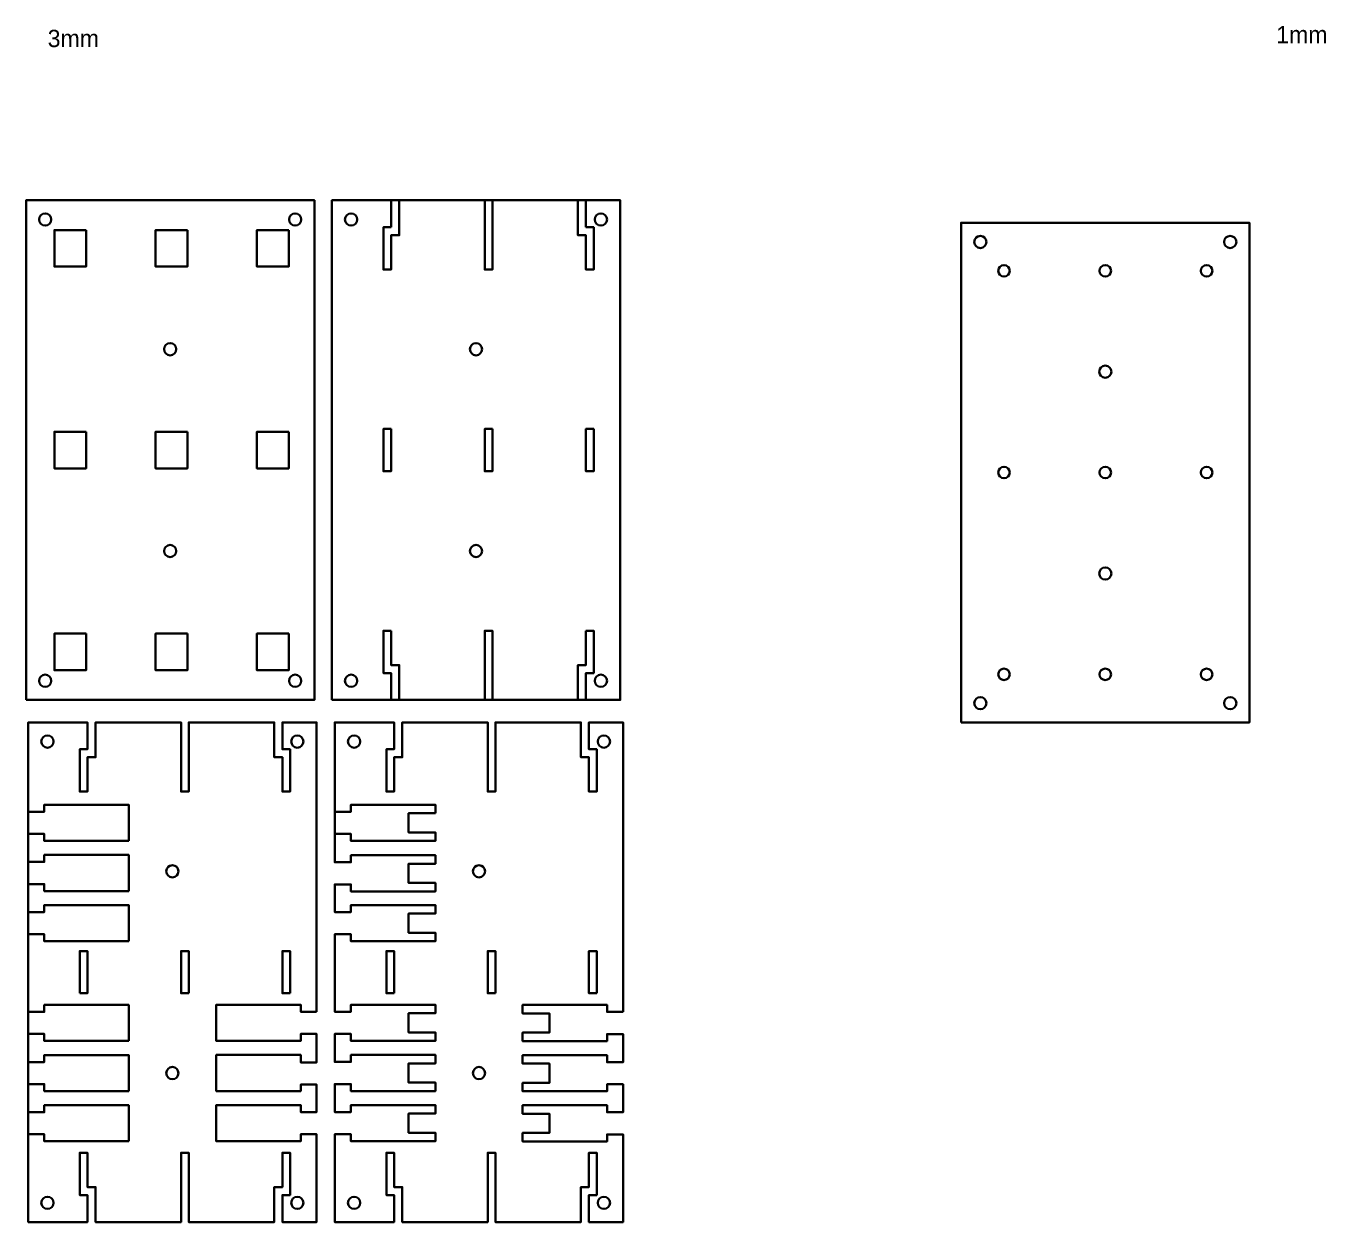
# Model space of a CAD drawing. Header units: inches. Extents: x -452 to 1054, y -697 to 529.
# Drawn here: x 378 to 1054, y -150 to 473 of the extents above; entities that cross this region are included whole.
import ezdxf

# ---------------------------------------------------------------- set-up
doc = ezdxf.new("R2010")
doc.units = ezdxf.units.IN
doc.header["$MEASUREMENT"] = 0
doc.layers.add('Layer 1', color=7, linetype='Continuous')

# ---------------------------------------------------------------- blocks, each defined once
blk = doc.blocks.new('block 2')
at = {"layer": 'Layer 1', "color": 179, "lineweight": 35, "true_color": 0x221f1f}
for points in [[(567.8, 158.13), (563.8, 158.13), (563.8, 136.13), (567.8, 136.13), (567.8, 122.13), (572.02, 122.13), (572.02, 140.29), (567.8, 140.29), (567.8, 158.13)], [(616.5, 136.13), (616.5, 122.13), (620.5, 122.13), (620.5, 136.13), (620.5, 158.13), (616.5, 158.13), (616.5, 136.13)], [(669.21, 158.13), (669.21, 140.29), (664.99, 140.29), (664.99, 122.13), (669.21, 122.13), (669.21, 136.13), (673.21, 136.13), (673.21, 158.13), (669.21, 158.13)]]:
    blk.add_lwpolyline(points, dxfattribs=at)
blk = doc.blocks.new('block 3')
at = {"layer": 'Layer 1', "color": 179, "lineweight": 35, "true_color": 0x221f1f}
for points in [[(567.8, 368.13), (563.8, 368.13), (563.8, 346.13), (567.8, 346.13), (567.8, 363.97), (572.02, 363.97), (572.02, 382.13), (567.8, 382.13), (567.8, 368.13)], [(616.5, 368.13), (616.5, 346.13), (620.5, 346.13), (620.5, 368.13), (620.5, 382.13), (616.5, 382.13), (616.5, 368.13)], [(669.21, 368.13), (669.21, 382.13), (664.99, 382.13), (664.99, 363.97), (669.21, 363.97), (669.21, 346.13), (673.21, 346.13), (673.21, 368.13), (669.21, 368.13)]]:
    blk.add_lwpolyline(points, dxfattribs=at)

msp = doc.modelspace()

# ---------------------------------------------------------------- linework, layer by layer
at = {"layer": 'Layer 1', "color": 179, "lineweight": 35, "true_color": 0x221f1f}
for points in [[(377.89, 122.13), (527.89, 122.13), (527.89, 382.13), (377.89, 382.13), (377.89, 122.13)], [(536.99, 122.13), (686.99, 122.13), (686.99, 382.13), (536.99, 382.13), (536.99, 122.13)], [(409.14, 366.66), (409.14, 347.61), (392.63, 347.61), (392.63, 366.66), (409.14, 366.66)], [(461.85, 366.66), (461.85, 347.61), (445.34, 347.61), (445.34, 366.66), (461.85, 366.66)], [(514.55, 366.66), (514.55, 347.61), (498.04, 347.61), (498.04, 366.66), (514.55, 366.66)], [(864.37, 110.46), (1014.37, 110.46), (1014.37, 370.46), (864.37, 370.46), (864.37, 110.46)], [(409.14, 261.66), (409.14, 242.61), (392.63, 242.61), (392.63, 261.66), (409.14, 261.66)], [(461.85, 261.66), (461.85, 242.61), (445.34, 242.61), (445.34, 261.66), (461.85, 261.66)], [(514.55, 261.66), (514.55, 242.61), (498.04, 242.61), (498.04, 261.66), (514.55, 261.66)], [(567.8, 263.13), (567.8, 241.13), (563.8, 241.13), (563.8, 263.13), (567.8, 263.13)], [(620.5, 263.13), (620.5, 241.13), (616.5, 241.13), (616.5, 263.13), (620.5, 263.13)], [(673.21, 263.13), (673.21, 241.13), (669.21, 241.13), (669.21, 263.13), (673.21, 263.13)], [(409.14, 156.66), (409.14, 137.61), (392.63, 137.61), (392.63, 156.66), (409.14, 156.66)], [(461.85, 156.66), (461.85, 137.61), (445.34, 137.61), (445.34, 156.66), (461.85, 156.66)], [(514.55, 156.66), (514.55, 137.61), (498.04, 137.61), (498.04, 156.66), (514.55, 156.66)], [(529.03, -40.14), (529.03, 110.46), (511.25, 110.46), (511.25, 96.46), (515.25, 96.46), (515.25, 74.46), (511.25, 74.46), (511.25, 92.3), (507.02, 92.3), (507.02, 110.46), (462.54, 110.46), (462.54, 96.46), (462.54, 74.46), (458.54, 74.46), (458.54, 96.46), (458.54, 110.46), (414.05, 110.46), (414.05, 92.3), (409.83, 92.3), (409.83, 74.46), (405.83, 74.46), (405.83, 96.46), (409.83, 96.46), (409.83, 110.46), (379.03, 110.46), (379.03, -149.54), (409.83, -149.54), (409.83, -135.54), (405.83, -135.54), (405.83, -113.54), (409.83, -113.54), (409.83, -131.38), (414.05, -131.38), (414.05, -149.54), (458.54, -149.54), (458.54, -135.54), (458.54, -113.54), (462.54, -113.54), (462.54, -135.54), (462.54, -149.54), (507.02, -149.54), (507.02, -131.38), (511.25, -131.38), (511.25, -113.54), (515.25, -113.54), (515.25, -135.54), (511.25, -135.54), (511.25, -149.54), (529.03, -149.54), (529.03, -103.86), (520.83, -103.86), (520.83, -107.5), (476.83, -107.5), (476.83, -88.72), (520.83, -88.72), (520.83, -92.36), (529.03, -92.36), (529.03, -78), (520.83, -78), (520.83, -81.39), (476.83, -81.39), (476.83, -62.61), (520.83, -62.61), (520.83, -66.5), (529.03, -66.5), (529.03, -51.64), (520.83, -51.64), (520.83, -55.28), (476.83, -55.28), (476.83, -36.5), (520.83, -36.5), (520.83, -40.14), (529.03, -40.14)], [(431.38, 48.78), (387.42, 48.78), (387.42, 52.42), (379.03, 52.42), (379.03, 63.93), (387.42, 63.93), (387.42, 67.56), (431.38, 67.56), (431.38, 48.78)], [(431.38, 22.68), (387.42, 22.68), (387.42, 26.32), (379.03, 26.32), (379.03, 37.82), (387.42, 37.82), (387.42, 41.46), (431.38, 41.46), (431.38, 22.68)], [(431.38, -3.43), (387.42, -3.43), (387.42, 0.21), (379.03, 0.21), (379.03, 11.71), (387.42, 11.71), (387.42, 15.35), (431.38, 15.35), (431.38, -3.43)], [(405.83, -30.54), (405.83, -8.54), (409.83, -8.54), (409.83, -30.54), (405.83, -30.54)], [(462.54, -30.54), (458.54, -30.54), (458.54, -8.54), (462.54, -8.54), (462.54, -30.54)], [(515.25, -30.54), (511.25, -30.54), (511.25, -8.54), (515.25, -8.54), (515.25, -30.54)], [(569.35, -30.54), (565.35, -30.54), (565.35, -8.54), (569.35, -8.54), (569.35, -30.54)], [(622.06, -30.54), (618.06, -30.54), (618.06, -8.54), (622.06, -8.54), (622.06, -30.54)], [(674.77, -30.54), (670.77, -30.54), (670.77, -8.54), (674.77, -8.54), (674.77, -30.54)], [(431.38, -55.33), (387.42, -55.33), (387.42, -51.69), (379.03, -51.69), (379.03, -40.19), (387.42, -40.19), (387.42, -36.55), (431.38, -36.55), (431.38, -55.33)], [(431.38, -81.43), (387.42, -81.43), (387.42, -77.79), (379.03, -77.79), (379.03, -66.29), (387.42, -66.29), (387.42, -62.65), (431.38, -62.65), (431.38, -81.43)], [(431.38, -107.54), (387.42, -107.54), (387.42, -103.9), (379.03, -103.9), (379.03, -92.4), (387.42, -92.4), (387.42, -88.76), (431.38, -88.76), (431.38, -107.54)]]:
    msp.add_lwpolyline(points, dxfattribs=at)
for points, knots in [([(391.06, 372.13), (391.06, 370.38), (389.64, 368.96), (387.89, 368.96), (386.13, 368.96), (384.71, 370.38), (384.71, 372.13), (384.71, 373.88), (386.13, 375.31), (387.89, 375.31), (389.64, 375.31), (391.06, 373.88), (391.06, 372.13)], [0, 0, 0, 0, 1, 1, 1, 2, 2, 2, 3, 3, 3, 4, 4, 4, 4]), ([(521.06, 372.13), (521.06, 370.38), (519.64, 368.96), (517.89, 368.96), (516.13, 368.96), (514.71, 370.38), (514.71, 372.13), (514.71, 373.88), (516.13, 375.31), (517.89, 375.31), (519.64, 375.31), (521.06, 373.88), (521.06, 372.13)], [0, 0, 0, 0, 1, 1, 1, 2, 2, 2, 3, 3, 3, 4, 4, 4, 4]), ([(550.17, 372.13), (550.17, 370.38), (548.74, 368.96), (546.99, 368.96), (545.24, 368.96), (543.82, 370.38), (543.82, 372.13), (543.82, 373.88), (545.24, 375.31), (546.99, 375.31), (548.74, 375.31), (550.17, 373.88), (550.17, 372.13)], [0, 0, 0, 0, 1, 1, 1, 2, 2, 2, 3, 3, 3, 4, 4, 4, 4]), ([(680.17, 372.13), (680.17, 370.38), (678.74, 368.96), (676.99, 368.96), (675.24, 368.96), (673.82, 370.38), (673.82, 372.13), (673.82, 373.88), (675.24, 375.31), (676.99, 375.31), (678.74, 375.31), (680.17, 373.88), (680.17, 372.13)], [0, 0, 0, 0, 1, 1, 1, 2, 2, 2, 3, 3, 3, 4, 4, 4, 4]), ([(877.54, 360.46), (877.54, 358.7), (876.12, 357.28), (874.37, 357.28), (872.62, 357.28), (871.19, 358.7), (871.19, 360.46), (871.19, 362.21), (872.62, 363.63), (874.37, 363.63), (876.12, 363.63), (877.54, 362.21), (877.54, 360.46)], [0, 0, 0, 0, 1, 1, 1, 2, 2, 2, 3, 3, 3, 4, 4, 4, 4]), ([(1007.54, 360.46), (1007.54, 358.7), (1006.12, 357.28), (1004.37, 357.28), (1002.62, 357.28), (1001.19, 358.7), (1001.19, 360.46), (1001.19, 362.21), (1002.62, 363.63), (1004.37, 363.63), (1006.12, 363.63), (1007.54, 362.21), (1007.54, 360.46)], [0, 0, 0, 0, 1, 1, 1, 2, 2, 2, 3, 3, 3, 4, 4, 4, 4]), ([(889.66, 345.46), (889.66, 343.8), (888.32, 342.46), (886.66, 342.46), (885.01, 342.46), (883.66, 343.8), (883.66, 345.46), (883.66, 347.12), (885.01, 348.46), (886.66, 348.46), (888.32, 348.46), (889.66, 347.12), (889.66, 345.46)], [0, 0, 0, 0, 1, 1, 1, 2, 2, 2, 3, 3, 3, 4, 4, 4, 4]), ([(942.37, 345.46), (942.37, 343.8), (941.03, 342.46), (939.37, 342.46), (937.71, 342.46), (936.37, 343.8), (936.37, 345.46), (936.37, 347.12), (937.71, 348.46), (939.37, 348.46), (941.03, 348.46), (942.37, 347.12), (942.37, 345.46)], [0, 0, 0, 0, 1, 1, 1, 2, 2, 2, 3, 3, 3, 4, 4, 4, 4]), ([(995.08, 345.46), (995.08, 343.8), (993.73, 342.46), (992.08, 342.46), (990.42, 342.46), (989.07, 343.8), (989.07, 345.46), (989.07, 347.12), (990.42, 348.46), (992.08, 348.46), (993.73, 348.46), (995.08, 347.12), (995.08, 345.46)], [0, 0, 0, 0, 1, 1, 1, 2, 2, 2, 3, 3, 3, 4, 4, 4, 4]), ([(456.06, 304.63), (456.06, 302.88), (454.64, 301.46), (452.89, 301.46), (451.13, 301.46), (449.71, 302.88), (449.71, 304.63), (449.71, 306.38), (451.13, 307.81), (452.89, 307.81), (454.64, 307.81), (456.06, 306.38), (456.06, 304.63)], [0, 0, 0, 0, 1, 1, 1, 2, 2, 2, 3, 3, 3, 4, 4, 4, 4]), ([(615.17, 304.63), (615.17, 302.88), (613.74, 301.46), (611.99, 301.46), (610.24, 301.46), (608.82, 302.88), (608.82, 304.63), (608.82, 306.38), (610.24, 307.81), (611.99, 307.81), (613.74, 307.81), (615.17, 306.38), (615.17, 304.63)], [0, 0, 0, 0, 1, 1, 1, 2, 2, 2, 3, 3, 3, 4, 4, 4, 4]), ([(942.54, 292.96), (942.54, 291.2), (941.12, 289.78), (939.37, 289.78), (937.62, 289.78), (936.19, 291.2), (936.19, 292.96), (936.19, 294.71), (937.62, 296.13), (939.37, 296.13), (941.12, 296.13), (942.54, 294.71), (942.54, 292.96)], [0, 0, 0, 0, 1, 1, 1, 2, 2, 2, 3, 3, 3, 4, 4, 4, 4]), ([(889.66, 240.46), (889.66, 238.8), (888.32, 237.46), (886.66, 237.46), (885.01, 237.46), (883.66, 238.8), (883.66, 240.46), (883.66, 242.12), (885.01, 243.46), (886.66, 243.46), (888.32, 243.46), (889.66, 242.12), (889.66, 240.46)], [0, 0, 0, 0, 1, 1, 1, 2, 2, 2, 3, 3, 3, 4, 4, 4, 4]), ([(942.37, 240.46), (942.37, 238.8), (941.03, 237.46), (939.37, 237.46), (937.71, 237.46), (936.37, 238.8), (936.37, 240.46), (936.37, 242.12), (937.71, 243.46), (939.37, 243.46), (941.03, 243.46), (942.37, 242.12), (942.37, 240.46)], [0, 0, 0, 0, 1, 1, 1, 2, 2, 2, 3, 3, 3, 4, 4, 4, 4]), ([(995.08, 240.46), (995.08, 238.8), (993.73, 237.46), (992.08, 237.46), (990.42, 237.46), (989.07, 238.8), (989.07, 240.46), (989.07, 242.12), (990.42, 243.46), (992.08, 243.46), (993.73, 243.46), (995.08, 242.12), (995.08, 240.46)], [0, 0, 0, 0, 1, 1, 1, 2, 2, 2, 3, 3, 3, 4, 4, 4, 4]), ([(456.06, 199.63), (456.06, 197.88), (454.64, 196.46), (452.89, 196.46), (451.13, 196.46), (449.71, 197.88), (449.71, 199.63), (449.71, 201.38), (451.13, 202.81), (452.89, 202.81), (454.64, 202.81), (456.06, 201.38), (456.06, 199.63)], [0, 0, 0, 0, 1, 1, 1, 2, 2, 2, 3, 3, 3, 4, 4, 4, 4]), ([(615.17, 199.63), (615.17, 197.88), (613.74, 196.46), (611.99, 196.46), (610.24, 196.46), (608.82, 197.88), (608.82, 199.63), (608.82, 201.38), (610.24, 202.81), (611.99, 202.81), (613.74, 202.81), (615.17, 201.38), (615.17, 199.63)], [0, 0, 0, 0, 1, 1, 1, 2, 2, 2, 3, 3, 3, 4, 4, 4, 4]), ([(942.54, 187.96), (942.54, 186.2), (941.12, 184.78), (939.37, 184.78), (937.62, 184.78), (936.19, 186.2), (936.19, 187.96), (936.19, 189.71), (937.62, 191.13), (939.37, 191.13), (941.12, 191.13), (942.54, 189.71), (942.54, 187.96)], [0, 0, 0, 0, 1, 1, 1, 2, 2, 2, 3, 3, 3, 4, 4, 4, 4]), ([(391.06, 132.13), (391.06, 130.38), (389.64, 128.96), (387.89, 128.96), (386.13, 128.96), (384.71, 130.38), (384.71, 132.13), (384.71, 133.88), (386.13, 135.31), (387.89, 135.31), (389.64, 135.31), (391.06, 133.88), (391.06, 132.13)], [0, 0, 0, 0, 1, 1, 1, 2, 2, 2, 3, 3, 3, 4, 4, 4, 4]), ([(521.06, 132.13), (521.06, 130.38), (519.64, 128.96), (517.89, 128.96), (516.13, 128.96), (514.71, 130.38), (514.71, 132.13), (514.71, 133.88), (516.13, 135.31), (517.89, 135.31), (519.64, 135.31), (521.06, 133.88), (521.06, 132.13)], [0, 0, 0, 0, 1, 1, 1, 2, 2, 2, 3, 3, 3, 4, 4, 4, 4]), ([(550.17, 132.13), (550.17, 130.38), (548.74, 128.96), (546.99, 128.96), (545.24, 128.96), (543.82, 130.38), (543.82, 132.13), (543.82, 133.88), (545.24, 135.31), (546.99, 135.31), (548.74, 135.31), (550.17, 133.88), (550.17, 132.13)], [0, 0, 0, 0, 1, 1, 1, 2, 2, 2, 3, 3, 3, 4, 4, 4, 4]), ([(680.17, 132.13), (680.17, 130.38), (678.74, 128.96), (676.99, 128.96), (675.24, 128.96), (673.82, 130.38), (673.82, 132.13), (673.82, 133.88), (675.24, 135.31), (676.99, 135.31), (678.74, 135.31), (680.17, 133.88), (680.17, 132.13)], [0, 0, 0, 0, 1, 1, 1, 2, 2, 2, 3, 3, 3, 4, 4, 4, 4]), ([(889.66, 135.46), (889.66, 133.8), (888.32, 132.46), (886.66, 132.46), (885.01, 132.46), (883.66, 133.8), (883.66, 135.46), (883.66, 137.12), (885.01, 138.46), (886.66, 138.46), (888.32, 138.46), (889.66, 137.12), (889.66, 135.46)], [0, 0, 0, 0, 1, 1, 1, 2, 2, 2, 3, 3, 3, 4, 4, 4, 4]), ([(942.37, 135.46), (942.37, 133.8), (941.03, 132.46), (939.37, 132.46), (937.71, 132.46), (936.37, 133.8), (936.37, 135.46), (936.37, 137.12), (937.71, 138.46), (939.37, 138.46), (941.03, 138.46), (942.37, 137.12), (942.37, 135.46)], [0, 0, 0, 0, 1, 1, 1, 2, 2, 2, 3, 3, 3, 4, 4, 4, 4]), ([(995.08, 135.46), (995.08, 133.8), (993.73, 132.46), (992.08, 132.46), (990.42, 132.46), (989.07, 133.8), (989.07, 135.46), (989.07, 137.12), (990.42, 138.46), (992.08, 138.46), (993.73, 138.46), (995.08, 137.12), (995.08, 135.46)], [0, 0, 0, 0, 1, 1, 1, 2, 2, 2, 3, 3, 3, 4, 4, 4, 4]), ([(877.54, 120.46), (877.54, 118.7), (876.12, 117.28), (874.37, 117.28), (872.62, 117.28), (871.19, 118.7), (871.19, 120.46), (871.19, 122.21), (872.62, 123.63), (874.37, 123.63), (876.12, 123.63), (877.54, 122.21), (877.54, 120.46)], [0, 0, 0, 0, 1, 1, 1, 2, 2, 2, 3, 3, 3, 4, 4, 4, 4]), ([(1007.54, 120.46), (1007.54, 118.7), (1006.12, 117.28), (1004.37, 117.28), (1002.62, 117.28), (1001.19, 118.7), (1001.19, 120.46), (1001.19, 122.21), (1002.62, 123.63), (1004.37, 123.63), (1006.12, 123.63), (1007.54, 122.21), (1007.54, 120.46)], [0, 0, 0, 0, 1, 1, 1, 2, 2, 2, 3, 3, 3, 4, 4, 4, 4]), ([(688.55, -40.23), (688.55, -40.23), (688.55, 110.46), (688.55, 110.46), (688.55, 110.46), (670.77, 110.46), (670.77, 110.46), (670.77, 110.46), (670.77, 96.46), (670.77, 96.46), (670.77, 96.46), (674.77, 96.46), (674.77, 96.46), (674.77, 96.46), (674.77, 74.46), (674.77, 74.46), (674.77, 74.46), (670.77, 74.46), (670.77, 74.46), (670.77, 74.46), (670.77, 92.3), (670.77, 92.3), (670.77, 92.3), (666.54, 92.3), (666.54, 92.3), (666.54, 92.3), (666.54, 110.46), (666.54, 110.46), (666.54, 110.46), (622.06, 110.46), (622.06, 110.46), (622.06, 110.46), (622.06, 96.46), (622.06, 96.46), (622.06, 96.46), (622.06, 74.46), (622.06, 74.46), (622.06, 74.46), (618.06, 74.46), (618.06, 74.46), (618.06, 74.46), (618.06, 96.46), (618.06, 96.46), (618.06, 96.46), (618.06, 110.46), (618.06, 110.46), (618.06, 110.46), (573.58, 110.46), (573.58, 110.46), (573.58, 110.46), (573.58, 92.3), (573.58, 92.3), (573.58, 92.3), (569.35, 92.3), (569.35, 92.3), (569.35, 92.3), (569.35, 74.46), (569.35, 74.46), (569.35, 74.46), (565.35, 74.46), (565.35, 74.46), (565.35, 74.46), (565.35, 96.46), (565.35, 96.46), (565.35, 96.46), (569.35, 96.46), (569.35, 96.46), (569.35, 96.46), (569.35, 110.46), (569.35, 110.46), (569.35, 110.46), (538.55, 110.46), (538.55, 110.46), (538.55, 110.46), (538.55, 37.64), (538.55, 37.64), (538.55, 37.64), (546.94, 37.64), (546.94, 37.64), (546.94, 37.64), (546.94, 41.28), (546.94, 41.28), (546.94, 41.28), (590.91, 41.28), (590.91, 41.28), (590.91, 41.28), (590.91, 36.89), (590.91, 36.89), (590.91, 36.89), (576.91, 36.89), (576.91, 36.89), (576.91, 36.89), (576.91, 26.89), (576.91, 26.89), (576.91, 26.89), (590.91, 26.89), (590.91, 26.89), (590.91, 26.89), (590.91, 22.5), (590.91, 22.5), (590.91, 22.5), (546.94, 22.5), (546.94, 22.5), (546.94, 22.5), (546.94, 26.14), (546.94, 26.14), (546.94, 26.14), (538.55, 26.14), (538.55, 26.14), (538.55, 26.14), (538.55, 11.71), (538.55, 11.71), (538.55, 11.71), (546.94, 11.71), (546.94, 11.71), (546.94, 11.71), (546.94, 15.35), (546.94, 15.35), (546.94, 15.35), (590.91, 15.35), (590.91, 15.35), (590.91, 15.35), (590.91, 10.96), (590.91, 10.96), (590.91, 10.96), (576.91, 10.96), (576.91, 10.96), (576.91, 10.96), (576.91, 0.96), (576.91, 0.96), (576.91, 0.96), (590.91, 0.96), (590.91, 0.96), (590.91, 0.96), (590.91, -3.43), (590.91, -3.43), (590.91, -3.43), (546.94, -3.43), (546.94, -3.43), (546.94, -3.43), (546.94, 0.21), (546.94, 0.21), (546.94, 0.21), (538.55, 0.21), (538.55, 0.21), (538.55, 0.21), (538.55, -40.14), (538.55, -40.14), (538.55, -40.14), (546.94, -40.14), (546.94, -40.14), (546.94, -40.14), (546.94, -36.5), (546.94, -36.5), (546.94, -36.5), (590.91, -36.5), (590.91, -36.5), (590.91, -36.5), (590.91, -40.89), (590.91, -40.89), (590.91, -40.89), (576.91, -40.89), (576.91, -40.89), (576.91, -40.89), (576.91, -50.89), (576.91, -50.89), (576.91, -50.89), (590.91, -50.89), (590.91, -50.89), (590.91, -50.89), (590.91, -55.28), (590.91, -55.28), (590.91, -55.28), (546.94, -55.28), (546.94, -55.28), (546.94, -55.28), (546.94, -51.64), (546.94, -51.64), (546.94, -51.64), (538.55, -51.64), (538.55, -51.64), (538.55, -51.64), (538.55, -66.25), (538.55, -66.25), (538.55, -66.25), (546.94, -66.25), (546.94, -66.25), (546.94, -66.25), (546.94, -62.61), (546.94, -62.61), (546.94, -62.61), (590.91, -62.61), (590.91, -62.61), (590.91, -62.61), (590.91, -67), (590.91, -67), (590.91, -67), (576.91, -67), (576.91, -67), (576.91, -67), (576.91, -77), (576.91, -77), (576.91, -77), (590.91, -77), (590.91, -77), (590.91, -77), (590.91, -81.39), (590.91, -81.39), (590.91, -81.39), (546.94, -81.39), (546.94, -81.39), (546.94, -81.39), (546.94, -77.75), (546.94, -77.75), (546.94, -77.75), (538.55, -77.75), (538.55, -77.75), (538.55, -77.75), (538.55, -92.36), (538.55, -92.36), (538.55, -92.36), (546.94, -92.36), (546.94, -92.36), (546.94, -92.36), (546.94, -88.72), (546.94, -88.72), (546.94, -88.72), (590.91, -88.72), (590.91, -88.72), (590.91, -88.72), (590.91, -93.11), (590.91, -93.11), (590.91, -93.11), (576.91, -93.11), (576.91, -93.11), (576.91, -93.11), (576.91, -103.11), (576.91, -103.11), (576.91, -103.11), (590.91, -103.11), (590.91, -103.11), (590.91, -103.11), (590.91, -107.5), (590.91, -107.5), (590.91, -107.5), (546.94, -107.5), (546.94, -107.5), (546.94, -107.5), (546.94, -103.86), (546.94, -103.86), (546.94, -103.86), (538.55, -103.86), (538.55, -103.86), (538.55, -103.86), (538.55, -149.54), (538.55, -149.54), (538.55, -149.54), (569.35, -149.54), (569.35, -149.54), (569.35, -149.54), (569.35, -135.54), (569.35, -135.54), (569.35, -135.54), (565.35, -135.54), (565.35, -135.54), (565.35, -135.54), (565.35, -113.54), (565.35, -113.54), (565.35, -113.54), (569.35, -113.54), (569.35, -113.54), (569.35, -113.54), (569.35, -131.38), (569.35, -131.38), (569.35, -131.38), (573.58, -131.38), (573.58, -131.38), (573.58, -131.38), (573.58, -149.54), (573.58, -149.54), (573.58, -149.54), (618.06, -149.54), (618.06, -149.54), (618.06, -149.54), (618.06, -135.54), (618.06, -135.54), (618.06, -135.54), (618.06, -113.54), (618.06, -113.54), (618.06, -113.54), (622.06, -113.54), (622.06, -113.54), (622.06, -113.54), (622.06, -135.54), (622.06, -135.54), (622.06, -135.54), (622.06, -149.54), (622.06, -149.54), (622.06, -149.54), (666.54, -149.54), (666.54, -149.54), (666.54, -149.54), (666.54, -131.38), (666.54, -131.38), (666.54, -131.38), (670.77, -131.38), (670.77, -131.38), (670.77, -131.38), (670.77, -113.54), (670.77, -113.54), (670.77, -113.54), (674.77, -113.54), (674.77, -113.54), (674.77, -113.54), (674.77, -135.54), (674.77, -135.54), (674.77, -135.54), (670.77, -135.54), (670.77, -135.54), (670.77, -135.54), (670.77, -149.54), (670.77, -149.54), (670.77, -149.54), (688.55, -149.54), (688.55, -149.54), (688.55, -149.54), (688.55, -103.94), (688.55, -103.94), (688.55, -103.94), (680.16, -103.94), (680.16, -103.94), (680.16, -103.94), (680.16, -107.58), (680.16, -107.58), (680.16, -107.58), (636.19, -107.58), (636.19, -107.58), (636.19, -107.58), (636.19, -103.19), (636.19, -103.19), (636.19, -103.19), (650.19, -103.19), (650.19, -103.19), (650.19, -103.19), (650.19, -93.19), (650.19, -93.19), (650.19, -93.19), (636.19, -93.19), (636.19, -93.19), (636.19, -93.19), (636.19, -88.8), (636.19, -88.8), (636.19, -88.8), (680.16, -88.8), (680.16, -88.8), (680.16, -88.8), (680.16, -92.44), (680.16, -92.44), (680.16, -92.44), (688.55, -92.44), (688.55, -92.44), (688.55, -92.44), (688.55, -77.88), (688.55, -77.88), (688.55, -77.88), (680.16, -77.88), (680.16, -77.88), (680.16, -77.88), (680.16, -81.52), (680.16, -81.52), (680.16, -81.52), (636.19, -81.52), (636.19, -81.52), (636.19, -81.52), (636.19, -77.13), (636.19, -77.13), (636.19, -77.13), (650.19, -77.13), (650.19, -77.13), (650.19, -77.13), (650.19, -67.13), (650.19, -67.13), (650.19, -67.13), (636.19, -67.13), (636.19, -67.13), (636.19, -67.13), (636.19, -62.74), (636.19, -62.74), (636.19, -62.74), (680.16, -62.74), (680.16, -62.74), (680.16, -62.74), (680.16, -66.38), (680.16, -66.38), (680.16, -66.38), (688.55, -66.38), (688.55, -66.38), (688.55, -66.38), (688.55, -51.73), (688.55, -51.73), (688.55, -51.73), (680.16, -51.73), (680.16, -51.73), (680.16, -51.73), (680.16, -55.37), (680.16, -55.37), (680.16, -55.37), (636.19, -55.37), (636.19, -55.37), (636.19, -55.37), (636.19, -50.98), (636.19, -50.98), (636.19, -50.98), (650.19, -50.98), (650.19, -50.98), (650.19, -50.98), (650.19, -40.98), (650.19, -40.98), (650.19, -40.98), (636.19, -40.98), (636.19, -40.98), (636.19, -40.98), (636.19, -36.59), (636.19, -36.59), (636.19, -36.59), (680.16, -36.59), (680.16, -36.59), (680.16, -36.59), (680.16, -40.23), (680.16, -40.23), (680.16, -40.23), (688.55, -40.23), (688.55, -40.23)], [0, 0, 0, 0, 1, 1, 1, 2, 2, 2, 3, 3, 3, 4, 4, 4, 5, 5, 5, 6, 6, 6, 7, 7, 7, 8, 8, 8, 9, 9, 9, 10, 10, 10, 11, 11, 11, 12, 12, 12, 13, 13, 13, 14, 14, 14, 15, 15, 15, 16, 16, 16, 17, 17, 17, 18, 18, 18, 19, 19, 19, 20, 20, 20, 21, 21, 21, 22, 22, 22, 23, 23, 23, 24, 24, 24, 25, 25, 25, 26, 26, 26, 27, 27, 27, 28, 28, 28, 29, 29, 29, 30, 30, 30, 31, 31, 31, 32, 32, 32, 33, 33, 33, 34, 34, 34, 35, 35, 35, 36, 36, 36, 37, 37, 37, 38, 38, 38, 39, 39, 39, 40, 40, 40, 41, 41, 41, 42, 42, 42, 43, 43, 43, 44, 44, 44, 45, 45, 45, 46, 46, 46, 47, 47, 47, 48, 48, 48, 49, 49, 49, 50, 50, 50, 51, 51, 51, 52, 52, 52, 53, 53, 53, 54, 54, 54, 55, 55, 55, 56, 56, 56, 57, 57, 57, 58, 58, 58, 59, 59, 59, 60, 60, 60, 61, 61, 61, 62, 62, 62, 63, 63, 63, 64, 64, 64, 65, 65, 65, 66, 66, 66, 67, 67, 67, 68, 68, 68, 69, 69, 69, 70, 70, 70, 71, 71, 71, 72, 72, 72, 73, 73, 73, 74, 74, 74, 75, 75, 75, 76, 76, 76, 77, 77, 77, 78, 78, 78, 79, 79, 79, 80, 80, 80, 81, 81, 81, 82, 82, 82, 83, 83, 83, 84, 84, 84, 85, 85, 85, 86, 86, 86, 87, 87, 87, 88, 88, 88, 89, 89, 89, 90, 90, 90, 91, 91, 91, 92, 92, 92, 93, 93, 93, 94, 94, 94, 95, 95, 95, 96, 96, 96, 97, 97, 97, 98, 98, 98, 99, 99, 99, 100, 100, 100, 101, 101, 101, 102, 102, 102, 103, 103, 103, 104, 104, 104, 105, 105, 105, 106, 106, 106, 107, 107, 107, 108, 108, 108, 109, 109, 109, 110, 110, 110, 111, 111, 111, 112, 112, 112, 113, 113, 113, 114, 114, 114, 115, 115, 115, 116, 116, 116, 117, 117, 117, 118, 118, 118, 119, 119, 119, 120, 120, 120, 121, 121, 121, 122, 122, 122, 123, 123, 123, 124, 124, 124, 125, 125, 125, 126, 126, 126, 127, 127, 127, 128, 128, 128, 129, 129, 129, 130, 130, 130, 131, 131, 131, 132, 132, 132, 133, 133, 133, 134, 134, 134, 135, 135, 135, 136, 136, 136, 137, 137, 137, 138, 138, 138, 139, 139, 139, 140, 140, 140, 141, 141, 141, 142, 142, 142, 143, 143, 143, 144, 144, 144, 144]), ([(389.03, 103.63), (390.78, 103.63), (392.2, 102.21), (392.2, 100.46), (392.2, 98.7), (390.78, 97.28), (389.03, 97.28), (387.28, 97.28), (385.85, 98.7), (385.85, 100.46), (385.85, 102.21), (387.28, 103.63), (389.03, 103.63)], [0, 0, 0, 0, 1, 1, 1, 2, 2, 2, 3, 3, 3, 4, 4, 4, 4]), ([(519.03, 97.28), (517.28, 97.28), (515.85, 98.7), (515.85, 100.46), (515.85, 102.21), (517.28, 103.63), (519.03, 103.63), (520.78, 103.63), (522.2, 102.21), (522.2, 100.46), (522.2, 98.7), (520.78, 97.28), (519.03, 97.28)], [0, 0, 0, 0, 1, 1, 1, 2, 2, 2, 3, 3, 3, 4, 4, 4, 4]), ([(548.55, 103.63), (550.3, 103.63), (551.72, 102.21), (551.72, 100.46), (551.72, 98.7), (550.3, 97.28), (548.55, 97.28), (546.8, 97.28), (545.37, 98.7), (545.37, 100.46), (545.37, 102.21), (546.8, 103.63), (548.55, 103.63)], [0, 0, 0, 0, 1, 1, 1, 2, 2, 2, 3, 3, 3, 4, 4, 4, 4]), ([(678.55, 97.28), (676.8, 97.28), (675.37, 98.7), (675.37, 100.46), (675.37, 102.21), (676.8, 103.63), (678.55, 103.63), (680.3, 103.63), (681.72, 102.21), (681.72, 100.46), (681.72, 98.7), (680.3, 97.28), (678.55, 97.28)], [0, 0, 0, 0, 1, 1, 1, 2, 2, 2, 3, 3, 3, 4, 4, 4, 4]), ([(590.91, 63.18), (590.91, 63.18), (576.91, 63.18), (576.91, 63.18), (576.91, 63.18), (576.91, 53.17), (576.91, 53.17), (576.91, 53.17), (590.91, 53.17), (590.91, 53.17), (590.91, 53.17), (590.91, 48.78), (590.91, 48.78), (590.91, 48.78), (546.94, 48.78), (546.94, 48.78), (546.94, 48.78), (546.94, 52.42), (546.94, 52.42), (546.94, 52.42), (538.55, 52.42), (538.55, 52.42), (538.55, 52.42), (538.55, 63.93), (538.55, 63.93), (538.55, 63.93), (546.94, 63.93), (546.94, 63.93), (546.94, 63.93), (546.94, 67.56), (546.94, 67.56), (546.94, 67.56), (590.91, 67.56), (590.91, 67.56), (590.91, 67.56), (590.91, 63.18), (590.91, 63.18)], [0, 0, 0, 0, 1, 1, 1, 2, 2, 2, 3, 3, 3, 4, 4, 4, 5, 5, 5, 6, 6, 6, 7, 7, 7, 8, 8, 8, 9, 9, 9, 10, 10, 10, 11, 11, 11, 12, 12, 12, 12]), ([(454.03, 29.78), (452.28, 29.78), (450.85, 31.2), (450.85, 32.96), (450.85, 34.71), (452.28, 36.13), (454.03, 36.13), (455.78, 36.13), (457.2, 34.71), (457.2, 32.96), (457.2, 31.2), (455.78, 29.78), (454.03, 29.78)], [0, 0, 0, 0, 1, 1, 1, 2, 2, 2, 3, 3, 3, 4, 4, 4, 4]), ([(613.55, 29.78), (611.8, 29.78), (610.37, 31.2), (610.37, 32.96), (610.37, 34.71), (611.8, 36.13), (613.55, 36.13), (615.3, 36.13), (616.72, 34.71), (616.72, 32.96), (616.72, 31.2), (615.3, 29.78), (613.55, 29.78)], [0, 0, 0, 0, 1, 1, 1, 2, 2, 2, 3, 3, 3, 4, 4, 4, 4]), ([(454.03, -75.22), (452.28, -75.22), (450.85, -73.8), (450.85, -72.04), (450.85, -70.29), (452.28, -68.87), (454.03, -68.87), (455.78, -68.87), (457.2, -70.29), (457.2, -72.04), (457.2, -73.8), (455.78, -75.22), (454.03, -75.22)], [0, 0, 0, 0, 1, 1, 1, 2, 2, 2, 3, 3, 3, 4, 4, 4, 4]), ([(613.55, -75.22), (611.8, -75.22), (610.37, -73.8), (610.37, -72.04), (610.37, -70.29), (611.8, -68.87), (613.55, -68.87), (615.3, -68.87), (616.72, -70.29), (616.72, -72.04), (616.72, -73.8), (615.3, -75.22), (613.55, -75.22)], [0, 0, 0, 0, 1, 1, 1, 2, 2, 2, 3, 3, 3, 4, 4, 4, 4]), ([(389.03, -142.72), (387.28, -142.72), (385.85, -141.3), (385.85, -139.54), (385.85, -137.79), (387.28, -136.37), (389.03, -136.37), (390.78, -136.37), (392.2, -137.79), (392.2, -139.54), (392.2, -141.3), (390.78, -142.72), (389.03, -142.72)], [0, 0, 0, 0, 1, 1, 1, 2, 2, 2, 3, 3, 3, 4, 4, 4, 4]), ([(519.03, -136.37), (520.78, -136.37), (522.2, -137.79), (522.2, -139.54), (522.2, -141.3), (520.78, -142.72), (519.03, -142.72), (517.28, -142.72), (515.85, -141.3), (515.85, -139.54), (515.85, -137.79), (517.28, -136.37), (519.03, -136.37)], [0, 0, 0, 0, 1, 1, 1, 2, 2, 2, 3, 3, 3, 4, 4, 4, 4]), ([(548.55, -142.72), (546.8, -142.72), (545.37, -141.3), (545.37, -139.54), (545.37, -137.79), (546.8, -136.37), (548.55, -136.37), (550.3, -136.37), (551.72, -137.79), (551.72, -139.54), (551.72, -141.3), (550.3, -142.72), (548.55, -142.72)], [0, 0, 0, 0, 1, 1, 1, 2, 2, 2, 3, 3, 3, 4, 4, 4, 4]), ([(678.55, -136.37), (680.3, -136.37), (681.72, -137.79), (681.72, -139.54), (681.72, -141.3), (680.3, -142.72), (678.55, -142.72), (676.8, -142.72), (675.37, -141.3), (675.37, -139.54), (675.37, -137.79), (676.8, -136.37), (678.55, -136.37)], [0, 0, 0, 0, 1, 1, 1, 2, 2, 2, 3, 3, 3, 4, 4, 4, 4])]:
    msp.add_open_spline(points, degree=3, knots=knots, dxfattribs=at)

# ---------------------------------------------------------------- block references
at = {"layer": 'Layer 1'}
for name in ['block 3', 'block 2']:
    msp.add_blockref(name, (0, 0), dxfattribs=at)

# ---------------------------------------------------------------- texts
at = {"layer": 'Layer 1', "color": 178, "true_color": 0x010101, "char_height": 8.9916, "attachment_point": 7}
for s, insert in [('\\fMyriad Pro|b0|i0|c0|p34;\\W1;3mm', (389.15, 461.74)), ('\\fMyriad Pro|b0|i0|c0|p34;\\W1;1mm', (1028.26, 463.86))]:
    msp.add_mtext(s, dxfattribs=dict(at, insert=insert))

doc.saveas('drawing.dxf')
